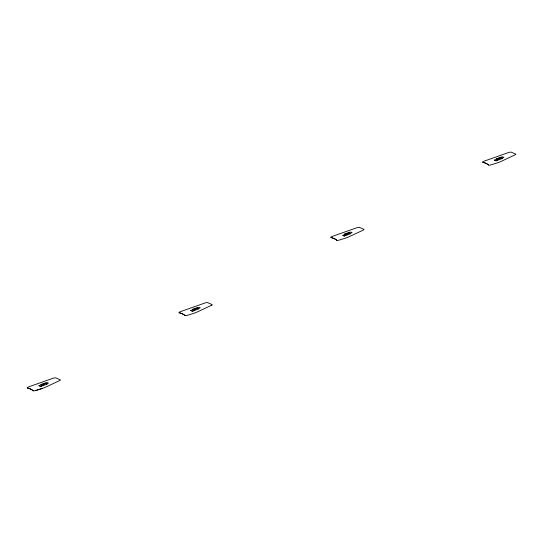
<?xml version="1.0" encoding="UTF-8"?>
<svg xmlns="http://www.w3.org/2000/svg" width="543" height="543" viewBox="0 0 543 543"><rect width="100%" height="100%" fill="white"/><g stroke="black" fill="none" stroke-linecap="round" stroke-linejoin="round"><path stroke-width="0.81" d="M38.899 385.795L45.388 383.433L46.983 384.125M46.99 384.193L40.515 386.541L38.913 385.856M190.715 310.562L197.197 308.2L198.799 308.886L192.324 311.309L190.722 310.623M350.622 233.714L344.133 236.076L342.538 235.391L349.013 232.967L350.608 233.653M494.334 160.097L500.822 157.735L502.418 158.42M502.424 158.495L495.942 160.843L494.347 160.158M40.515 386.541L45.388 383.433M192.324 311.309L197.197 308.2M344.133 236.076L349.013 232.967M495.942 160.843L500.822 157.735M211.308 305.404L197.34 311.94A7.602 1.581 -16.5 0 1 193.831 313.284L187.837 315.191A2.627 0.543 -16.5 0 1 184.966 315.544A96.959 20.159 -16.5 0 0 179.156 312.754A2.6 0.543 -16.5 0 1 180.731 311.553L204.46 303.164A2.627 0.543 -16.5 0 1 207.616 302.634L212.109 304.569A2.627 0.543 -16.5 0 1 211.308 305.404L211.295 305.404M482.781 162.289L482.802 162.276A96.987 20.166 -16.5 0 1 488.612 165.072A2.6 0.543 -16.5 0 0 491.456 164.726L497.456 162.825A7.629 1.588 -16.5 0 0 500.979 161.475L514.934 154.938A2.627 0.543 -16.5 0 0 515.735 154.103L511.235 152.169A2.627 0.543 -16.5 0 0 508.072 152.692L484.342 161.088A2.627 0.543 -16.5 0 0 482.781 162.289A96.959 20.159 -16.5 0 1 488.585 165.079L488.612 165.072M330.965 237.522L330.992 237.515A96.987 20.166 -16.5 0 1 336.803 240.305L336.775 240.311A96.959 20.159 -16.5 0 0 330.965 237.522A2.627 0.543 -16.5 0 1 332.533 236.32L356.269 227.931A2.627 0.543 -16.5 0 1 359.425 227.402L363.919 229.336A2.6 0.543 -16.5 0 1 363.104 230.171L349.149 236.707A7.602 1.581 -16.5 0 1 345.64 238.051L339.646 239.958A2.627 0.543 -16.5 0 1 336.775 240.311M179.156 312.754L179.183 312.748A96.987 20.166 -16.5 0 1 184.993 315.537L184.993 315.537M27.347 387.987L27.374 387.98A96.987 20.166 -16.5 0 1 33.184 390.77A2.6 0.543 -16.5 0 0 36.028 390.424L42.021 388.523A7.629 1.588 -16.5 0 0 45.544 387.173L59.499 380.636A2.627 0.543 -16.5 0 0 60.3 379.801L55.78 377.88A2.6 0.543 -16.5 0 0 52.651 378.396L28.908 386.786A2.627 0.543 -16.5 0 0 27.347 387.987A96.959 20.159 -16.5 0 1 33.157 390.784L33.184 390.77M501.807 158.156L503.911 157.409L502.723 156.866L501.264 157.029L496.159 158.834L496.811 159.153M349.991 233.388L352.102 232.642L350.914 232.099L349.454 232.261L344.343 234.067L345.002 234.386M198.181 308.628L200.286 307.874L199.105 307.331L197.638 307.494L192.534 309.3L193.193 309.619M46.372 383.86L48.476 383.107L47.289 382.564L45.829 382.727L40.725 384.532L41.383 384.851M36.028 390.424L42.015 388.523"/></g></svg>
